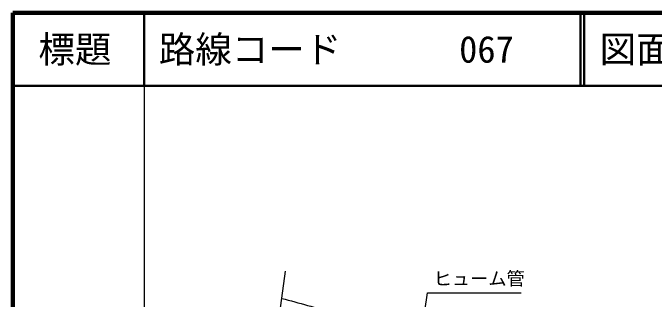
# Model space of a CAD drawing. Units: millimetres, scale not verified. Extents: x 40000 to 680000, y 20000 to 380000.
# Drawn here: x 40000 to 127855, y 340762 to 380000 of the extents above; entities that cross this region are included whole.
import ezdxf
from ezdxf.enums import TextEntityAlignment as Align

# ---------------------------------------------------------------- set-up
doc = ezdxf.new("R2010")
doc.units = ezdxf.units.MM
doc.header["$LTSCALE"] = 1000
for name, color, linetype, lineweight in [('M-BGD', 7, 'Continuous', 25), ('M-TTL', 2, 'Continuous', 140), ('M-TTL-BAND', 7, 'Continuous', 25), ('M-TTL-LINE', 7, 'Continuous', 50)]:
    doc.layers.add(name, color=color, linetype=linetype, lineweight=lineweight)
doc.layers.add('M-TTL-TXT', color=7, linetype='Continuous')
doc.styles.add('ＭＳ ゴシック', font='')
doc.styles.get('ＭＳ ゴシック').set_extended_font_data('MS Gothic')

msp = doc.modelspace()

# ---------------------------------------------------------------- linework, layer by layer
at = {"layer": 'M-BGD'}
for points in [[(69433, 286800), (74653, 324811), (77370, 344596)], [(94330, 324694), (96801, 341616), (109634, 341616)]]:
    msp.add_lwpolyline(points, dxfattribs=at)
msp.add_open_spline([(76857, 340859), (79204, 340245), (81550, 339631), (83857, 338849), (85091, 338430), (86314, 337962), (87541, 337516)], degree=3, knots=[0, 0, 0, 0, 1, 1, 1, 2, 2, 2, 2], dxfattribs=at)
at = {"layer": 'M-TTL'}
for p, q in [((680000, 380000), (40000, 380000)), ((40000, 380000), (40000, 20000))]:
    msp.add_line(p, q, dxfattribs=at)
at = {"layer": 'M-TTL-BAND'}
msp.add_line((58000, 370000), (58000, 20000), dxfattribs=at)
at = {"layer": 'M-TTL-LINE'}
for p, q in [((58000, 380000), (58000, 370000)), ((117750, 380000), (117750, 370000)), ((118250, 380000), (118250, 370000)), ((40000, 370000), (680000, 370000))]:
    msp.add_line(p, q, dxfattribs=at)

# ---------------------------------------------------------------- texts
at = {"layer": 'M-BGD', "style": 'ＭＳ ゴシック'}
msp.add_text('ヒューム管', height=1833, dxfattribs=at).set_placement((97634, 342116), align=Align.BOTTOM_LEFT)
at = {"layer": 'M-TTL-TXT', "style": 'ＭＳ ゴシック'}
msp.add_text('標題', height=3666, dxfattribs=at).set_placement((48500, 375000), align=Align.MIDDLE_CENTER)
for s, p in [('路線コード', (60000, 375000)), ('図面コード', (120380, 375000)), ('067', (101142, 375000))]:
    msp.add_text(s, height=3666, dxfattribs=at).set_placement(p, align=Align.MIDDLE_LEFT)

doc.saveas('drawing.dxf')
